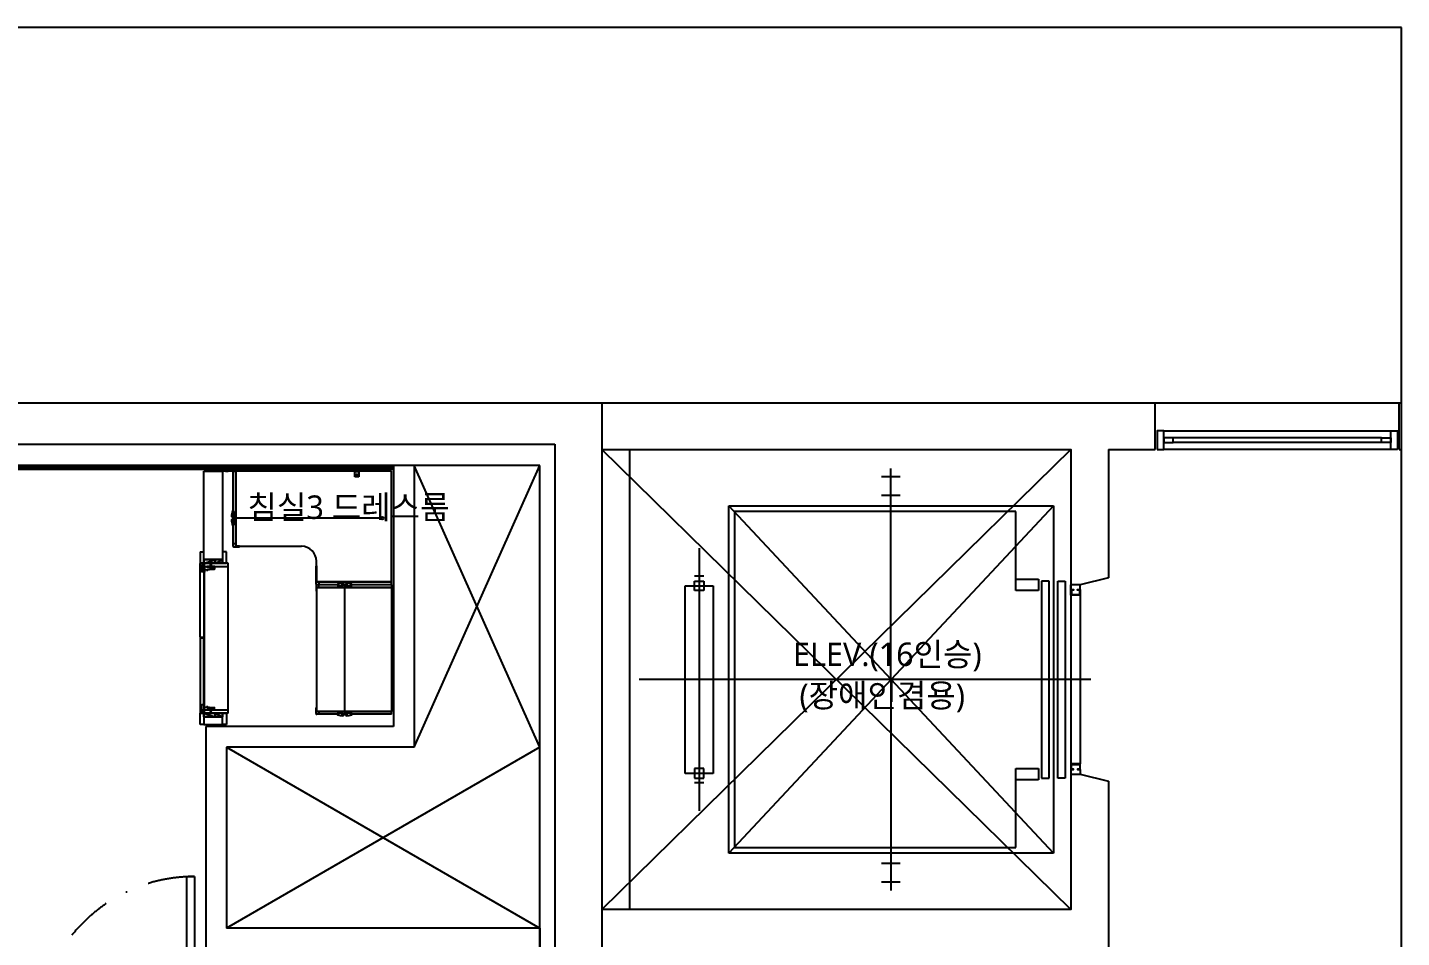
# Model space of a CAD drawing. Header units: millimetres. Extents: x -33000 to 294000, y 0 to 42408.
# Drawn here: x 54876 to 62198, y 20625 to 25475 of the extents above; entities that cross this region are included whole.
import ezdxf
from ezdxf.enums import TextEntityAlignment as Align

# ---------------------------------------------------------------- set-up
doc = ezdxf.new("R2010")
doc.units = ezdxf.units.MM
doc.header["$LTSCALE"] = 50
doc.linetypes.add('DASHDOTX2', pattern=[2, 1, -0.5, 0, -0.5])
doc.layers.add('arch', color=8, linetype='Continuous')
doc.layers.add('실명', color=9, linetype='Continuous')
doc.styles.add('FORTELINE', font='malgun.ttf')

msp = doc.modelspace()

# ---------------------------------------------------------------- linework, layer by layer
at = {"layer": 'arch'}
for p, q in [((62198.3, 25474.6), (47606.2, 25474.6)), ((62198.3, 7285.8), (62198.3, 25474.6)), ((52076.2, 23474.6), (57936.2, 23474.6)), ((57936.2, 23474.6), (60886.2, 23474.6)), ((57936.2, 23474.6), (57936.2, 17364.6)), ((60886.2, 23224.6), (60886.2, 23474.6)), ((60886.2, 23474.6), (62186.2, 23474.6)), ((62186.2, 23474.6), (62198.3, 23474.6)), ((62186.2, 23224.6), (62186.2, 23474.6)), ((60886.2, 23224.6), (60886.2, 23324.6)), ((60931.2, 23324.6), (62141.2, 23324.6)), ((62091.2, 23287.1), (60981.2, 23287.1)), ((62186.2, 23224.6), (62186.2, 23324.6)), ((52296.2, 23254.6), (57686.2, 23254.6)), ((57686.2, 23254.6), (57686.2, 17464.6)), ((57936.2, 23224.6), (60436.2, 23224.6)), ((60436.2, 23224.6), (57936.2, 20774.6)), ((60436.2, 20774.6), (57936.2, 23224.6)), ((60436.2, 23224.6), (60436.2, 22504.6)), ((60636.2, 23224.6), (60636.2, 22542.1)), ((60636.2, 23224.6), (60886.2, 23224.6)), ((62141.2, 23224.6), (60931.2, 23224.6)), ((62091.2, 23262.1), (60981.2, 23262.1)), ((62186.2, 23224.6), (62198.3, 23224.6)), ((57606.2, 23139.6), (52411.2, 23139.6)), ((56826.2, 23139.6), (56826.2, 21749.6)), ((56936.2, 21639.6), (57606.2, 23139.6)), ((57606.2, 21639.6), (56936.2, 23139.6)), ((56936.2, 23139.6), (56936.2, 21639.6)), ((57606.2, 17384.6), (57606.2, 23139.6)), ((56826.2, 23129.6), (52421.2, 23129.6)), ((56826.2, 23119.6), (52431.2, 23119.6)), ((55816.2, 22639.6), (55816.2, 23109.6)), ((55816.2, 23109.6), (55916.2, 23109.6)), ((55916.2, 23109.6), (55916.2, 22639.6)), ((55931.2, 23109.6), (55916.2, 23109.6)), ((55986.2, 23109.6), (55916.2, 23109.6)), ((55931.2, 23109.6), (55946.2, 23109.6)), ((56816.2, 23109.6), (55946.2, 23109.6)), ((55971.2, 23109.6), (55971.2, 22899.6)), ((55971.2, 23109.6), (55986.2, 23109.6)), ((55986.2, 22714.6), (55986.2, 23109.6)), ((55986.2, 23109.6), (55986.2, 22709.6)), ((56621.3, 23079.6), (56621.3, 23109.6)), ((56641.3, 23109.6), (56621.3, 23109.6)), ((56621.3, 23107.6), (56641.3, 23107.6)), ((56641.3, 23079.6), (56621.3, 23079.6)), ((56641.3, 23109.6), (56641.3, 23079.6)), ((56816.2, 22519.6), (56816.2, 23109.6)), ((59527.1, 23079.6), (59427.1, 23079.6)), ((59477.1, 21999.6), (59477.1, 23124.6)), ((58613.2, 21074.6), (58613.2, 22924.6)), ((58613.2, 22924.6), (60343.2, 22924.6)), ((60343.2, 22924.6), (58613.2, 21074.6)), ((60343.2, 21074.6), (58613.2, 22924.6)), ((59527.1, 22979.6), (59427.1, 22979.6)), ((60343.2, 22924.6), (60343.2, 21074.6)), ((55964.5, 22868.1), (55963.7, 22868.1)), ((55963.7, 22851.1), (55964.5, 22851.1)), ((55964.4, 22872.6), (55978, 22872.6)), ((55964.4, 22846.6), (55978, 22846.6)), ((55970.5, 22871.6), (55965, 22871.6)), ((55965, 22871.6), (55965, 22868.6)), ((55965, 22850.6), (55965, 22847.6)), ((55965, 22847.6), (55970.5, 22847.6)), ((55970.5, 22847.6), (55970.5, 22871.6)), ((55977.4, 22871.6), (55972, 22871.6)), ((55972, 22871.6), (55972, 22847.6)), ((56766.2, 22859.6), (55972, 22859.6)), ((55972, 22847.6), (55977.4, 22847.6)), ((55977.4, 22868.6), (55977.4, 22871.6)), ((55977.4, 22847.6), (55977.4, 22850.6)), ((55978.7, 22868.1), (55977.9, 22868.1)), ((55977.9, 22851.1), (55978.7, 22851.1)), ((60143.2, 22894.6), (58643.2, 22894.6)), ((58643.2, 22894.6), (58643.2, 21104.6)), ((60143.2, 22474.6), (60143.2, 22894.6)), ((55971.2, 22819.6), (55971.2, 22711.6)), ((55971.2, 22722.6), (55971.2, 22711.6)), ((55986.2, 22722.6), (55971.2, 22722.6)), ((55975.2, 22707.6), (56006, 22707.6)), ((55986.2, 22709.6), (55986.2, 22722.6)), ((55986.2, 22709.6), (56336.2, 22709.6)), ((56006.2, 22709.6), (55986.2, 22709.6)), ((56006, 22707.6), (56006.2, 22709.6)), ((58456, 22699.6), (58456, 21299.6)), ((55796.2, 22679.6), (55796.2, 22619.6)), ((55796.2, 22679.6), (55816.2, 22679.6)), ((55816.2, 22619.6), (55816.2, 22679.6)), ((55916.2, 22639.6), (55816.2, 22639.6)), ((55876.8, 22637.6), (55816.2, 22637.6)), ((55816.2, 22637.6), (55816.2, 22619.6)), ((55816.2, 22619.6), (55876.8, 22637.6)), ((55916.2, 22637.6), (55816.2, 22637.6)), ((55876.8, 22619.6), (55876.8, 22637.6)), ((55916.2, 22637.6), (55876.8, 22637.6)), ((55876.8, 22637.6), (55876.8, 22619.6)), ((55876.8, 22619.6), (55916.2, 22637.6)), ((55936.2, 22679.6), (55916.2, 22679.6)), ((55916.2, 22679.6), (55916.2, 22619.6)), ((55916.2, 22619.6), (55916.2, 22637.6)), ((55936.2, 22619.6), (55936.2, 22679.6)), ((56416.2, 22519.6), (56416.2, 22629.6)), ((55816.2, 22619.6), (55796.2, 22619.6)), ((55796.2, 22224.2), (55796.2, 22617.6)), ((55796.2, 22617.6), (55816.2, 22617.6)), ((55804.2, 22606.5), (55804.2, 22575.5)), ((55816.2, 22608.5), (55806.2, 22608.5)), ((55816.2, 22573.5), (55806.2, 22573.5)), ((55809.6, 22603.5), (55812.7, 22606.6)), ((55811, 22602.1), (55814.1, 22605.2)), ((55816.2, 22619.6), (55876.8, 22619.6)), ((55816.2, 22617.6), (55816.2, 22224.2)), ((55816.2, 22570.5), (55816.2, 22608.5)), ((55816.2, 22595.5), (55817.7, 22595.5)), ((55816.2, 22570.5), (55817.7, 22570.5)), ((55818, 22599.3), (55816.5, 22595.5)), ((55946.2, 22619.6), (55818.2, 22619.6)), ((55818.2, 22619.6), (55818.2, 21819.6)), ((55818.2, 22601.6), (55946.2, 22601.6)), ((55818.2, 21837.6), (55818.2, 22601.6)), ((55818.7, 22594.5), (55818.7, 22571.5)), ((55819.8, 22584.9), (55818.7, 22585.6)), ((55819.8, 22584.9), (55873.1, 22588.4)), ((55833.8, 22600.5), (55819.9, 22600.5)), ((55829.7, 22585.6), (55829.9, 22582.6)), ((55829.8, 22584.6), (55836.7, 22585)), ((55829.8, 22583.6), (55836.8, 22584)), ((55829.9, 22582.6), (55832.9, 22582.8)), ((55835.2, 22601.5), (55832.2, 22601.5)), ((55832.2, 22601.5), (55832.2, 22600.5)), ((55832.9, 22583.3), (55832.9, 22582.8)), ((55832.9, 22583.3), (55833.8, 22583.3)), ((55874.2, 22601.5), (55833.2, 22601.5)), ((55833.8, 22600.5), (55833.8, 22598)), ((55833.8, 22583.3), (55833.9, 22582.8)), ((55833.9, 22582.8), (55836.9, 22583)), ((55835.8, 22600.5), (55835.8, 22597.5)), ((55835.8, 22596), (55873.6, 22596)), ((55836.3, 22597), (55868.1, 22597)), ((55836.7, 22586), (55836.9, 22583)), ((55841.8, 22600), (55841.8, 22600.5)), ((55844.3, 22598), (55862.1, 22598)), ((55848.3, 22600), (55848.3, 22599.6)), ((55848.8, 22600.5), (55857.6, 22600.5)), ((55848.8, 22599.1), (55857.6, 22599.1)), ((55850.9, 22600.5), (55851.6, 22601.6)), ((55855.2, 22611.5), (55851.2, 22610.7)), ((55851.2, 22610.7), (55851.6, 22610.9)), ((55851.6, 22610.3), (55851.2, 22610.7)), ((55855.2, 22609.2), (55851.2, 22608.4)), ((55851.2, 22608.4), (55851.6, 22608.6)), ((55851.6, 22607.9), (55851.2, 22608.4)), ((55855.2, 22606.8), (55851.2, 22606)), ((55851.2, 22606), (55851.6, 22606.2)), ((55851.6, 22605.6), (55851.2, 22606)), ((55855.2, 22604.5), (55851.2, 22603.7)), ((55851.2, 22603.7), (55851.6, 22603.9)), ((55851.6, 22603.3), (55851.2, 22603.7)), ((55851.6, 22610.9), (55852.2, 22612.7)), ((55854.9, 22611.9), (55851.6, 22610.9)), ((55854.9, 22611.2), (55851.6, 22610.3)), ((55851.6, 22610.3), (55851.6, 22608.6)), ((55854.9, 22609.6), (55851.6, 22608.6)), ((55854.9, 22608.9), (55851.6, 22607.9)), ((55851.6, 22607.9), (55851.6, 22606.2)), ((55854.9, 22607.2), (55851.6, 22606.2)), ((55854.9, 22606.5), (55851.6, 22605.6)), ((55851.6, 22605.6), (55851.6, 22603.9)), ((55854.9, 22604.9), (55851.6, 22603.9)), ((55854.9, 22604.2), (55851.6, 22603.3)), ((55851.6, 22603.3), (55851.6, 22601.6)), ((55854.9, 22602.6), (55851.6, 22601.6)), ((55855.2, 22602.1), (55851.6, 22601.6)), ((55851.6, 22601.6), (55854.9, 22601.9)), ((55854.5, 22613.6), (55851.9, 22613.2)), ((55851.9, 22613.2), (55852.2, 22613.4)), ((55852.2, 22612.7), (55851.9, 22613.2)), ((55854.2, 22614), (55852.2, 22613.4)), ((55854.2, 22613.3), (55852.2, 22612.7)), ((55852.5, 22613.5), (55853.2, 22615.5)), ((55853.9, 22613.9), (55853.2, 22615.5)), ((55854.2, 22614), (55854.5, 22613.6)), ((55854.5, 22613.6), (55854.2, 22613.3)), ((55854.9, 22611.9), (55854.2, 22613.3)), ((55854.9, 22611.9), (55855.2, 22611.5)), ((55855.2, 22611.5), (55854.9, 22611.2)), ((55854.9, 22611.2), (55854.9, 22609.6)), ((55854.9, 22609.6), (55855.2, 22609.2)), ((55855.2, 22609.2), (55854.9, 22608.9)), ((55854.9, 22608.9), (55854.9, 22607.2)), ((55854.9, 22607.2), (55855.2, 22606.8)), ((55855.2, 22606.8), (55854.9, 22606.5)), ((55854.9, 22606.5), (55854.9, 22604.9)), ((55854.9, 22604.9), (55855.2, 22604.5)), ((55855.2, 22604.5), (55854.9, 22604.2)), ((55854.9, 22604.2), (55854.9, 22602.6)), ((55854.9, 22602.6), (55855.2, 22602.1)), ((55855.2, 22602.1), (55854.9, 22601.9)), ((55854.9, 22601.9), (55854.9, 22601.6)), ((55855.5, 22600.5), (55854.9, 22601.6)), ((55858.1, 22600), (55858.1, 22599.6)), ((55864.6, 22600), (55864.6, 22600.5)), ((55869.3, 22598.4), (55868.8, 22597.5)), ((55869.3, 22598.4), (55871.9, 22597.9)), ((55873.2, 22600.5), (55872.6, 22597.7)), ((55873.6, 22596), (55873.6, 22588.9)), ((55876.8, 22619.6), (55916.2, 22619.6)), ((55916.2, 22619.6), (55936.2, 22619.6)), ((55946.2, 21819.6), (55946.2, 22619.6)), ((55946.2, 21837.6), (55946.2, 22601.6)), ((56414.2, 22604.3), (56416.2, 22604.6)), ((56414.2, 22508.6), (56414.2, 22604.3)), ((56416.2, 22604.6), (56416.2, 22519.6)), ((56414.2, 22500.6), (56414.2, 22469.9)), ((56816.2, 22519.6), (56416.2, 22519.6)), ((56416.2, 22519.6), (56429.2, 22519.6)), ((56816.2, 22489.6), (56416.2, 22489.6)), ((56416.2, 22469.6), (56416.2, 22489.6)), ((56416.2, 22489.6), (56429.2, 22489.6)), ((56416.2, 22489.6), (56416.2, 21829.6)), ((56526.2, 22504.6), (56418.2, 22504.6)), ((56429.2, 22504.6), (56418.2, 22504.6)), ((56421.2, 22519.6), (56816.2, 22519.6)), ((56421.2, 22489.6), (56816.2, 22489.6)), ((56429.2, 22519.6), (56429.2, 22504.6)), ((56429.2, 22489.6), (56429.2, 22504.6)), ((56553.2, 22497.8), (56553.2, 22511.4)), ((56554.2, 22505.4), (56554.2, 22510.8)), ((56554.2, 22510.8), (56557.2, 22510.8)), ((56578.2, 22505.4), (56554.2, 22505.4)), ((56554.2, 22498.4), (56554.2, 22503.9)), ((56554.2, 22503.9), (56578.2, 22503.9)), ((56557.2, 22498.4), (56554.2, 22498.4)), ((56557.7, 22511.3), (56557.7, 22512.1)), ((56557.7, 22497.1), (56557.7, 22497.9)), ((56566.2, 22503.9), (56566.2, 21815.4)), ((56574.7, 22512.1), (56574.7, 22511.3)), ((56574.7, 22497.9), (56574.7, 22497.1)), ((56575.2, 22510.8), (56578.2, 22510.8)), ((56578.2, 22498.4), (56575.2, 22498.4)), ((56578.2, 22510.8), (56578.2, 22505.4)), ((56578.2, 22503.9), (56578.2, 22498.4)), ((56579.2, 22497.8), (56579.2, 22511.4)), ((56816.2, 22504.6), (56606.2, 22504.6)), ((56816.2, 22504.6), (56816.2, 22519.6)), ((56816.2, 22504.6), (56816.2, 22489.6)), ((56816.2, 22489.6), (56816.2, 21829.6)), ((58381, 21499.6), (58381, 22499.6)), ((58381, 22499.6), (58531, 22499.6)), ((58481, 22549.6), (58431, 22549.6)), ((58431, 22474.6), (58431, 22524.6)), ((58431, 22524.6), (58481, 22524.6)), ((58481, 22524.6), (58481, 22474.6)), ((58531, 22499.6), (58531, 21499.6)), ((60143.2, 22534.6), (60263.2, 22534.6)), ((60263.2, 22534.6), (60263.2, 22474.6)), ((60280.2, 22524.6), (60280.2, 21474.6)), ((60320.2, 22524.6), (60280.2, 22524.6)), ((60320.2, 21474.6), (60320.2, 22524.6)), ((60366.2, 21474.6), (60366.2, 22524.6)), ((60366.2, 22524.6), (60406.2, 22524.6)), ((60406.2, 22524.6), (60406.2, 21474.6)), ((60436.2, 22479.6), (60436.2, 22504.6)), ((60486.2, 22504.6), (60436.2, 22504.6)), ((60636.2, 22542.1), (60486.2, 22504.6)), ((60486.2, 22479.6), (60486.2, 22504.6)), ((56414.2, 22469.9), (56416.2, 22469.6)), ((58481, 22474.6), (58431, 22474.6)), ((60263.2, 22474.6), (60143.2, 22474.6)), ((60436.2, 22449.6), (60436.2, 21549.6)), ((60486.2, 22449.6), (60486.2, 21549.6)), ((55816.2, 22224.2), (55796.2, 22224.2)), ((55796.2, 22220.2), (55796.2, 21821.6)), ((55816.2, 22220.2), (55796.2, 22220.2)), ((55816.2, 21821.6), (55816.2, 22220.2)), ((60543.2, 21999.6), (58136.2, 21999.6)), ((59477.1, 21999.6), (59477.1, 20874.6)), ((55796.2, 21821.6), (55816.2, 21821.6)), ((55804.2, 21832.5), (55804.2, 21863.5)), ((55816.2, 21865.5), (55806.2, 21865.5)), ((55816.2, 21830.5), (55806.2, 21830.5)), ((55809.6, 21835.5), (55812.7, 21832.4)), ((55811, 21836.9), (55814.1, 21833.8)), ((55816.2, 21868.5), (55817.7, 21868.5)), ((55816.2, 21868.5), (55816.2, 21830.5)), ((55816.2, 21843.5), (55817.7, 21843.5)), ((55818, 21839.7), (55816.5, 21843.5)), ((55818.2, 21837.6), (55946.2, 21837.6)), ((55818.7, 21844.5), (55818.7, 21867.5)), ((55819.8, 21854.1), (55818.7, 21853.4)), ((55819.8, 21854.1), (55873.1, 21850.7)), ((55833.8, 21838.5), (55819.9, 21838.5)), ((55829.7, 21853.5), (55829.9, 21856.5)), ((55829.8, 21855.5), (55836.8, 21855)), ((55829.8, 21854.5), (55836.7, 21854)), ((55829.9, 21856.5), (55832.9, 21856.3)), ((55832.2, 21837.5), (55832.2, 21838.5)), ((55835.2, 21837.5), (55832.2, 21837.5)), ((55832.9, 21855.8), (55832.9, 21856.3)), ((55832.9, 21855.8), (55833.8, 21855.7)), ((55874.2, 21837.5), (55833.2, 21837.5)), ((55833.8, 21855.7), (55833.9, 21856.2)), ((55833.8, 21838.5), (55833.8, 21841)), ((55833.9, 21856.2), (55836.9, 21856)), ((55835.8, 21843), (55873.6, 21843)), ((55835.8, 21838.5), (55835.8, 21841.5)), ((55836.3, 21842), (55868.1, 21842)), ((55836.7, 21853), (55836.9, 21856)), ((55841.8, 21839), (55841.8, 21838.5)), ((55844.3, 21841), (55862.1, 21841)), ((55848.3, 21839), (55848.3, 21839.4)), ((55848.8, 21839.9), (55857.6, 21839.9)), ((55848.8, 21838.5), (55857.6, 21838.5)), ((55850.9, 21838.5), (55851.6, 21837.4)), ((55851.6, 21835.7), (55851.2, 21835.3)), ((55851.2, 21835.3), (55851.6, 21835.1)), ((55855.2, 21834.5), (55851.2, 21835.3)), ((55851.6, 21833.4), (55851.2, 21833)), ((55851.2, 21833), (55851.6, 21832.8)), ((55855.2, 21832.2), (55851.2, 21833)), ((55851.6, 21831.1), (55851.2, 21830.7)), ((55851.2, 21830.7), (55851.6, 21830.4)), ((55855.2, 21829.9), (55851.2, 21830.7)), ((55851.6, 21828.8), (55851.2, 21828.4)), ((55851.2, 21828.4), (55851.6, 21828.1)), ((55855.2, 21827.5), (55851.2, 21828.4)), ((55854.9, 21836.5), (55851.6, 21837.4)), ((55851.6, 21835.7), (55851.6, 21837.4)), ((55851.6, 21837.4), (55854.9, 21837.1)), ((55855.2, 21836.9), (55851.6, 21837.4)), ((55854.9, 21834.8), (55851.6, 21835.7)), ((55854.9, 21834.1), (55851.6, 21835.1)), ((55851.6, 21833.4), (55851.6, 21835.1)), ((55854.9, 21832.5), (55851.6, 21833.4)), ((55854.9, 21831.8), (55851.6, 21832.8)), ((55851.6, 21831.1), (55851.6, 21832.8)), ((55854.9, 21830.1), (55851.6, 21831.1)), ((55854.9, 21829.4), (55851.6, 21830.4)), ((55851.6, 21828.8), (55851.6, 21830.4)), ((55854.9, 21827.8), (55851.6, 21828.8)), ((55854.9, 21827.1), (55851.6, 21828.1)), ((55851.6, 21828.1), (55852.2, 21826.3)), ((55852.2, 21826.3), (55851.9, 21825.9)), ((55851.9, 21825.9), (55852.2, 21825.6)), ((55854.5, 21825.4), (55851.9, 21825.8)), ((55854.2, 21825.7), (55852.2, 21826.3)), ((55854.2, 21825), (55852.2, 21825.6)), ((55852.5, 21825.5), (55853.2, 21823.5)), ((55853.9, 21825.1), (55853.2, 21823.5)), ((55854.9, 21827.1), (55854.2, 21825.7)), ((55854.5, 21825.4), (55854.2, 21825.7)), ((55854.2, 21825), (55854.5, 21825.4)), ((55855.5, 21838.5), (55854.9, 21837.4)), ((55854.9, 21837.1), (55854.9, 21837.4)), ((55855.2, 21836.9), (55854.9, 21837.1)), ((55854.9, 21836.5), (55855.2, 21836.9)), ((55854.9, 21834.8), (55854.9, 21836.5)), ((55855.2, 21834.5), (55854.9, 21834.8)), ((55854.9, 21834.1), (55855.2, 21834.5)), ((55854.9, 21832.5), (55854.9, 21834.1)), ((55855.2, 21832.2), (55854.9, 21832.5)), ((55854.9, 21831.8), (55855.2, 21832.2)), ((55854.9, 21830.1), (55854.9, 21831.8)), ((55855.2, 21829.9), (55854.9, 21830.1)), ((55854.9, 21829.4), (55855.2, 21829.9)), ((55854.9, 21827.8), (55854.9, 21829.4)), ((55855.2, 21827.5), (55854.9, 21827.8)), ((55854.9, 21827.1), (55855.2, 21827.5)), ((55858.1, 21839), (55858.1, 21839.4)), ((55864.6, 21839), (55864.6, 21838.5)), ((55869.3, 21840.6), (55868.8, 21841.5)), ((55869.3, 21840.6), (55871.9, 21841.1)), ((55873.2, 21838.5), (55872.6, 21841.3)), ((55873.6, 21843.1), (55873.6, 21850.2)), ((56414.2, 21849.3), (56416.2, 21849.6)), ((56414.2, 21818.6), (56414.2, 21849.3)), ((56416.2, 21849.6), (56416.2, 21829.6)), ((56816.2, 21829.6), (56416.2, 21829.6)), ((56416.2, 21829.6), (56429.2, 21829.6)), ((56421.2, 21829.6), (56816.2, 21829.6)), ((56429.2, 21829.6), (56429.2, 21814.6)), ((56553.2, 21807.8), (56553.2, 21821.4)), ((56554.2, 21815.4), (56554.2, 21820.8)), ((56554.2, 21820.8), (56557.2, 21820.8)), ((56557.7, 21821.3), (56557.7, 21822.1)), ((56574.7, 21822.1), (56574.7, 21821.3)), ((56575.2, 21820.8), (56578.2, 21820.8)), ((56578.2, 21820.8), (56578.2, 21815.4)), ((56579.2, 21807.8), (56579.2, 21821.4)), ((56816.2, 21814.6), (56816.2, 21829.6)), ((55816.2, 21819.6), (55796.2, 21819.6)), ((55796.2, 21819.6), (55816.2, 21819.6)), ((55796.2, 21759.6), (55796.2, 21819.6)), ((55816.2, 21759.6), (55796.2, 21759.6)), ((55816.2, 21801.6), (55816.2, 21819.6)), ((55816.2, 21819.6), (55876.8, 21819.6)), ((55816.2, 21819.6), (55876.8, 21801.6)), ((55816.2, 21819.6), (55816.2, 21759.6)), ((55876.8, 21801.6), (55816.2, 21801.6)), ((55916.2, 21799.6), (55816.2, 21799.6)), ((55816.2, 21799.6), (55816.2, 21759.6)), ((55816.2, 21759.6), (55916.2, 21759.6)), ((55946.2, 21819.6), (55818.2, 21819.6)), ((55826.2, 21749.6), (55826.2, 19104.6)), ((56826.2, 21749.6), (55826.2, 21749.6)), ((55876.8, 21819.6), (55876.8, 21801.6)), ((55876.8, 21801.6), (55876.8, 21819.6)), ((55876.8, 21819.6), (55916.2, 21819.6)), ((55876.8, 21819.6), (55916.2, 21801.6)), ((55916.2, 21801.6), (55876.8, 21801.6)), ((55916.2, 21759.6), (55916.2, 21819.6)), ((55916.2, 21819.6), (55936.2, 21819.6)), ((55916.2, 21819.6), (55916.2, 21801.6)), ((55916.2, 21759.6), (55916.2, 21799.6)), ((55936.2, 21759.6), (55916.2, 21759.6)), ((55936.2, 21819.6), (55936.2, 21759.6)), ((56526.2, 21814.6), (56418.2, 21814.6)), ((56429.2, 21814.6), (56418.2, 21814.6)), ((56578.2, 21815.4), (56554.2, 21815.4)), ((56554.2, 21808.4), (56554.2, 21813.9)), ((56554.2, 21813.9), (56578.2, 21813.9)), ((56557.2, 21808.4), (56554.2, 21808.4)), ((56557.7, 21807.1), (56557.7, 21807.9)), ((56574.7, 21807.9), (56574.7, 21807.1)), ((56578.2, 21808.4), (56575.2, 21808.4)), ((56578.2, 21813.9), (56578.2, 21808.4)), ((56816.2, 21814.6), (56606.2, 21814.6)), ((55936.2, 21639.6), (57606.2, 20674.6)), ((57606.2, 21639.6), (55936.2, 20674.6)), ((55936.2, 21639.6), (55936.2, 20674.6)), ((56936.2, 21639.6), (55936.2, 21639.6)), ((58531, 21499.6), (58381, 21499.6)), ((58481, 21524.6), (58431, 21524.6)), ((58431, 21524.6), (58431, 21474.6)), ((58431, 21474.6), (58481, 21474.6)), ((58481, 21474.6), (58481, 21524.6)), ((60143.2, 21104.6), (60143.2, 21524.6)), ((60143.2, 21524.6), (60263.2, 21524.6)), ((60263.2, 21464.6), (60143.2, 21464.6)), ((60263.2, 21524.6), (60263.2, 21464.6)), ((60280.2, 21474.6), (60320.2, 21474.6)), ((60406.2, 21474.6), (60366.2, 21474.6)), ((60436.2, 21519.6), (60436.2, 21494.6)), ((60436.2, 21494.6), (60436.2, 20774.6)), ((60436.2, 21494.6), (60486.2, 21494.6)), ((60486.2, 21519.6), (60486.2, 21494.6)), ((60486.2, 21494.6), (60636.2, 21457.1)), ((60636.2, 21457.1), (60636.2, 20574.6)), ((58481, 21449.6), (58431, 21449.6)), ((58643.2, 21104.6), (60143.2, 21104.6)), ((60343.2, 21074.6), (58613.2, 21074.6)), ((59527.1, 21019.6), (59427.1, 21019.6)), ((59527.1, 20919.6), (59427.1, 20919.6)), ((60436.2, 20774.6), (57936.2, 20774.6)), ((57606.2, 20674.6), (55936.2, 20674.6)), ((57606.2, 20674.6), (57606.2, 18194.6))]:
    msp.add_line(p, q, dxfattribs=at)
at = {"layer": 'arch', "linetype": 'Continuous'}
for p, q in [((55833.2, 22600.5), (55832.2, 22601.5)), ((55832.8, 22600.5), (55832.2, 22601.1)), ((55832.3, 22600.5), (55832.2, 22600.6)), ((55833.6, 22600.5), (55832.6, 22601.5)), ((55834.1, 22600.5), (55833.1, 22601.5)), ((55834.5, 22600.5), (55833.5, 22601.5)), ((55835, 22600.5), (55834, 22601.5)), ((55835.4, 22600.5), (55834.4, 22601.5)), ((55835.9, 22600.5), (55834.9, 22601.5)), ((55836.3, 22600.5), (55835.3, 22601.5)), ((55836.8, 22600.5), (55835.8, 22601.5)), ((55837.2, 22600.5), (55836.2, 22601.5)), ((55837.7, 22600.5), (55836.7, 22601.5)), ((55838.1, 22600.5), (55837.1, 22601.5)), ((55838.6, 22600.5), (55837.6, 22601.5)), ((55839, 22600.5), (55838, 22601.5)), ((55839.5, 22600.5), (55838.5, 22601.5)), ((55839.9, 22600.5), (55838.9, 22601.5)), ((55840.4, 22600.5), (55839.4, 22601.5)), ((55840.8, 22600.5), (55839.8, 22601.5)), ((55841.3, 22600.5), (55840.3, 22601.5)), ((55841.7, 22600.5), (55840.7, 22601.5)), ((55842.2, 22600.5), (55841.2, 22601.5)), ((55842.6, 22600.5), (55841.6, 22601.5)), ((55843.1, 22600.5), (55842.1, 22601.5)), ((55843.5, 22600.5), (55842.5, 22601.5)), ((55844, 22600.5), (55843, 22601.5)), ((55844.4, 22600.5), (55843.4, 22601.5)), ((55844.9, 22600.5), (55843.9, 22601.5)), ((55845.3, 22600.5), (55844.3, 22601.5)), ((55845.8, 22600.5), (55844.8, 22601.5)), ((55846.2, 22600.5), (55845.2, 22601.5)), ((55846.7, 22600.5), (55845.7, 22601.5)), ((55847.1, 22600.5), (55846.1, 22601.5)), ((55847.6, 22600.5), (55846.6, 22601.5)), ((55848, 22600.5), (55847, 22601.5)), ((55848.5, 22600.5), (55847.5, 22601.5)), ((55848.9, 22600.5), (55847.9, 22601.5)), ((55849.4, 22600.5), (55848.4, 22601.5)), ((55849.8, 22600.5), (55848.8, 22601.5)), ((55850.3, 22600.5), (55849.3, 22601.5)), ((55850.7, 22600.5), (55849.7, 22601.5)), ((55851.2, 22600.5), (55850.2, 22601.5)), ((55851.6, 22600.5), (55850.6, 22601.5)), ((55852.1, 22600.5), (55851.1, 22601.5)), ((55852.5, 22600.5), (55851.5, 22601.5)), ((55853, 22600.5), (55852, 22601.5)), ((55853.2, 22600.7), (55852.4, 22601.5)), ((55853.2, 22601.2), (55852.9, 22601.5)), ((55853.9, 22600.5), (55853.2, 22601.2)), ((55853.4, 22600.5), (55853.2, 22600.7)), ((55854.3, 22600.5), (55853.3, 22601.5)), ((55854.8, 22600.5), (55853.8, 22601.5)), ((55855.2, 22600.5), (55854.2, 22601.5)), ((55855.6, 22600.5), (55854.6, 22601.5)), ((55856.1, 22600.5), (55855.1, 22601.5)), ((55856.5, 22600.5), (55855.5, 22601.5)), ((55857, 22600.5), (55856, 22601.5)), ((55857.4, 22600.5), (55856.4, 22601.5)), ((55857.9, 22600.5), (55856.9, 22601.5)), ((55858.3, 22600.5), (55857.3, 22601.5)), ((55858.8, 22600.5), (55857.8, 22601.5)), ((55859.2, 22600.5), (55858.2, 22601.5)), ((55859.7, 22600.5), (55858.7, 22601.5)), ((55860.1, 22600.5), (55859.1, 22601.5)), ((55860.6, 22600.5), (55859.6, 22601.5)), ((55861, 22600.5), (55860, 22601.5)), ((55861.5, 22600.5), (55860.5, 22601.5)), ((55861.9, 22600.5), (55860.9, 22601.5)), ((55862.4, 22600.5), (55861.4, 22601.5)), ((55862.8, 22600.5), (55861.8, 22601.5)), ((55863.3, 22600.5), (55862.3, 22601.5)), ((55863.7, 22600.5), (55862.7, 22601.5)), ((55864.2, 22600.5), (55863.2, 22601.5)), ((55864.6, 22600.5), (55863.6, 22601.5)), ((55865.1, 22600.5), (55864.1, 22601.5)), ((55865.5, 22600.5), (55864.5, 22601.5)), ((55866, 22600.5), (55865, 22601.5)), ((55866.4, 22600.5), (55865.4, 22601.5)), ((55866.9, 22600.5), (55865.9, 22601.5)), ((55867.3, 22600.5), (55866.3, 22601.5)), ((55867.8, 22600.5), (55866.8, 22601.5)), ((55868.2, 22600.5), (55867.2, 22601.5)), ((55868.7, 22600.5), (55867.7, 22601.5)), ((55869.1, 22600.5), (55868.1, 22601.5)), ((55869.6, 22600.5), (55868.6, 22601.5)), ((55870, 22600.5), (55869, 22601.5)), ((55870.5, 22600.5), (55869.5, 22601.5)), ((55870.9, 22600.5), (55869.9, 22601.5)), ((55871.4, 22600.5), (55870.4, 22601.5)), ((55871.8, 22600.5), (55870.8, 22601.5)), ((55872.3, 22600.5), (55871.3, 22601.5)), ((55872.7, 22600.5), (55871.7, 22601.5)), ((55873.2, 22600.5), (55872.2, 22601.5)), ((55873.6, 22600.5), (55872.6, 22601.5)), ((55874, 22600.6), (55873.1, 22601.5)), ((55874.2, 22600.8), (55873.5, 22601.5)), ((55874.2, 22601.3), (55874, 22601.5)), ((55832.2, 21838.2), (55832.5, 21838.5)), ((55832.2, 21837.8), (55832.9, 21838.5)), ((55832.4, 21837.5), (55833.4, 21838.5)), ((55832.8, 21837.5), (55833.8, 21838.5)), ((55833.3, 21837.5), (55834.3, 21838.5)), ((55833.7, 21837.5), (55834.7, 21838.5)), ((55834.2, 21837.5), (55835.2, 21838.5)), ((55834.6, 21837.5), (55835.6, 21838.5)), ((55835.1, 21837.5), (55836.1, 21838.5)), ((55835.5, 21837.5), (55836.5, 21838.5)), ((55836, 21837.5), (55837, 21838.5)), ((55836.4, 21837.5), (55837.4, 21838.5)), ((55836.9, 21837.5), (55837.9, 21838.5)), ((55837.3, 21837.5), (55838.3, 21838.5)), ((55837.8, 21837.5), (55838.8, 21838.5)), ((55838.2, 21837.5), (55839.2, 21838.5)), ((55838.7, 21837.5), (55839.7, 21838.5)), ((55839.1, 21837.5), (55840.1, 21838.5)), ((55839.6, 21837.5), (55840.6, 21838.5)), ((55840, 21837.5), (55841, 21838.5)), ((55840.5, 21837.5), (55841.5, 21838.5)), ((55840.9, 21837.5), (55841.9, 21838.5)), ((55841.4, 21837.5), (55842.4, 21838.5)), ((55841.8, 21837.5), (55842.8, 21838.5)), ((55842.3, 21837.5), (55843.3, 21838.5)), ((55842.7, 21837.5), (55843.7, 21838.5)), ((55843.2, 21837.5), (55844.2, 21838.5)), ((55843.6, 21837.5), (55844.6, 21838.5)), ((55844.1, 21837.5), (55845.1, 21838.5)), ((55844.5, 21837.5), (55845.5, 21838.5)), ((55845, 21837.5), (55846, 21838.5)), ((55845.4, 21837.5), (55846.4, 21838.5)), ((55845.9, 21837.5), (55846.9, 21838.5)), ((55846.3, 21837.5), (55847.3, 21838.5)), ((55846.8, 21837.5), (55847.8, 21838.5)), ((55847.2, 21837.5), (55848.2, 21838.5)), ((55847.7, 21837.5), (55848.7, 21838.5)), ((55848.1, 21837.5), (55849.1, 21838.5)), ((55848.6, 21837.5), (55849.6, 21838.5)), ((55849, 21837.5), (55850, 21838.5)), ((55849.5, 21837.5), (55850.5, 21838.5)), ((55849.9, 21837.5), (55850.9, 21838.5)), ((55850.4, 21837.5), (55851.4, 21838.5)), ((55850.8, 21837.5), (55851.8, 21838.5)), ((55851.3, 21837.5), (55852.3, 21838.5)), ((55851.7, 21837.5), (55852.7, 21838.5)), ((55852.2, 21837.5), (55853.2, 21838.5)), ((55852.6, 21837.5), (55853.2, 21838.1)), ((55853, 21837.5), (55853.2, 21837.7)), ((55853.2, 21838.1), (55853.6, 21838.5)), ((55853.2, 21837.7), (55854, 21838.5)), ((55853.5, 21837.5), (55854.5, 21838.5)), ((55853.9, 21837.5), (55854.9, 21838.5)), ((55854.4, 21837.5), (55855.4, 21838.5)), ((55854.8, 21837.5), (55855.8, 21838.5)), ((55855.3, 21837.5), (55856.3, 21838.5)), ((55855.7, 21837.5), (55856.7, 21838.5)), ((55856.2, 21837.5), (55857.2, 21838.5)), ((55856.6, 21837.5), (55857.6, 21838.5)), ((55857.1, 21837.5), (55858.1, 21838.5)), ((55857.5, 21837.5), (55858.5, 21838.5)), ((55858, 21837.5), (55859, 21838.5)), ((55858.4, 21837.5), (55859.4, 21838.5)), ((55858.9, 21837.5), (55859.9, 21838.5)), ((55859.3, 21837.5), (55860.3, 21838.5)), ((55859.8, 21837.5), (55860.8, 21838.5)), ((55860.2, 21837.5), (55861.2, 21838.5)), ((55860.7, 21837.5), (55861.7, 21838.5)), ((55861.1, 21837.5), (55862.1, 21838.5)), ((55861.6, 21837.5), (55862.6, 21838.5)), ((55862, 21837.5), (55863, 21838.5)), ((55862.5, 21837.5), (55863.5, 21838.5)), ((55862.9, 21837.5), (55863.9, 21838.5)), ((55863.4, 21837.5), (55864.4, 21838.5)), ((55863.8, 21837.5), (55864.8, 21838.5)), ((55864.3, 21837.5), (55865.3, 21838.5)), ((55864.7, 21837.5), (55865.7, 21838.5)), ((55865.2, 21837.5), (55866.2, 21838.5)), ((55865.6, 21837.5), (55866.6, 21838.5)), ((55866.1, 21837.5), (55867.1, 21838.5)), ((55866.5, 21837.5), (55867.5, 21838.5)), ((55867, 21837.5), (55868, 21838.5)), ((55867.4, 21837.5), (55868.4, 21838.5)), ((55867.9, 21837.5), (55868.9, 21838.5)), ((55868.3, 21837.5), (55869.3, 21838.5)), ((55868.8, 21837.5), (55869.8, 21838.5)), ((55869.2, 21837.5), (55870.2, 21838.5)), ((55869.7, 21837.5), (55870.7, 21838.5)), ((55870.1, 21837.5), (55871.1, 21838.5)), ((55870.6, 21837.5), (55871.6, 21838.5)), ((55871, 21837.5), (55872, 21838.5)), ((55871.5, 21837.5), (55872.5, 21838.5)), ((55871.9, 21837.5), (55872.9, 21838.5)), ((55872.4, 21837.5), (55873.4, 21838.5)), ((55872.8, 21837.5), (55873.8, 21838.5)), ((55873.3, 21837.5), (55874.1, 21838.3)), ((55873.7, 21837.5), (55874.2, 21838)), ((55874.2, 21837.5), (55874.2, 21837.6))]:
    msp.add_line(p, q, dxfattribs=at)
at = {"layer": 'arch', "lineweight": 0}
for p, q in [((55832.2, 22600.5), (55873.7, 22600.5)), ((55874.2, 22601), (55874.2, 22601.5)), ((55832.2, 21838.5), (55873.7, 21838.5)), ((55874.2, 21838), (55874.2, 21837.5))]:
    msp.add_line(p, q, dxfattribs=at)
at = {"layer": 'arch', "ltscale": 0.2}
for p, q in [((55853.2, 22597.5), (55853.2, 22617.6)), ((55853.2, 21841.6), (55853.2, 21821.4))]:
    msp.add_line(p, q, dxfattribs=at)
at = {"layer": 'arch', "linetype": 'Continuous', "ltscale": 4}
for p, q in [((55726.2, 20109.6), (55726.2, 20949.6)), ((55726.2, 20949.6), (55766.2, 20949.6)), ((55766.2, 20949.6), (55766.2, 20109.6))]:
    msp.add_line(p, q, dxfattribs=at)
at = {"layer": 'arch', "elevation": 0}
for points in [[(60896.2, 23224.6), (60931.2, 23224.6), (60931.2, 23324.6), (60896.2, 23324.6)], [(60931.2, 23262.1), (60981.2, 23262.1), (60981.2, 23287.1), (60931.2, 23287.1)], [(62141.2, 23262.1), (62091.2, 23262.1), (62091.2, 23287.1), (62141.2, 23287.1)], [(62176.2, 23224.6), (62141.2, 23224.6), (62141.2, 23324.6), (62176.2, 23324.6)], [(58086.2, 23224.6), (60436.2, 23224.6), (60436.2, 20774.6), (58086.2, 20774.6)], [(60439.2, 22476.6), (60439.2, 22452.6), (60483.2, 22452.6), (60483.2, 22476.6), (60471.2, 22476.6), (60471.2, 22479.6), (60486.2, 22479.6), (60486.2, 22449.6), (60436.2, 22449.6), (60436.2, 22479.6), (60451.2, 22479.6), (60451.2, 22476.6)], [(60439.2, 21522.6), (60439.2, 21546.6), (60483.2, 21546.6), (60483.2, 21522.6), (60471.2, 21522.6), (60471.2, 21519.6), (60486.2, 21519.6), (60486.2, 21549.6), (60436.2, 21549.6), (60436.2, 21519.6), (60451.2, 21519.6), (60451.2, 21522.6)]]:
    msp.add_lwpolyline(points, close=True, dxfattribs=at)
at = {"layer": 'arch'}
for centre, radius in [((56631.3, 23091.6, 0), 3.25), ((56766.2, 22859.6, 0), 6.5)]:
    msp.add_circle(centre, radius, dxfattribs=at)
for centre, radius, start, end in [((56063.2, 22865.7), 100, 161.4468, 178.3506), ((55963.7, 22868.6), 0.5, 178.3506, 270), ((55963.7, 22850.6), 0.5, 90, 181.6494), ((56063.2, 22853.5), 100, 181.6494, 198.5532), ((56063.2, 22865.7), 99, 161.4468, 176.02433), ((56063.2, 22853.5), 99, 183.97567, 198.5532), ((55964.5, 22868.6), 0.5, 270, 360), ((55964.5, 22850.6), 0.5, 360, 90), ((55971.2, 22896.6), 3, 18.5532, 161.4468), ((55971.2, 22896.6), 2, 18.5532, 161.4468), ((55879.3, 22865.7), 99, 3.97567, 18.5532), ((55879.3, 22853.5), 99, 341.4468, 356.02433), ((55879.3, 22865.7), 100, 1.6494, 18.5532), ((55879.3, 22853.5), 100, 341.4468, 358.3506), ((55977.9, 22868.6), 0.5, 180, 270), ((55977.9, 22850.6), 0.5, 90, 180), ((55978.7, 22868.6), 0.5, 270, 1.6494), ((55978.7, 22850.6), 0.5, 358.3506, 90), ((55971.2, 22822.6), 3, 198.5532, 341.4468), ((55971.2, 22822.6), 2, 198.5532, 341.4468), ((55975.2, 22711.6), 4, 180, 270), ((56336.2, 22629.6), 80, 0, 90), ((56418.2, 22508.6), 4, 180, 270), ((56418.2, 22500.6), 4, 90, 180), ((56529.2, 22504.6), 3, 108.5532, 251.4468), ((56529.2, 22504.6), 2, 108.5532, 251.4468), ((56560.1, 22412.6), 100, 91.6494, 108.5532), ((56560.1, 22596.6), 100, 251.4468, 268.3506), ((56560.1, 22412.6), 99, 93.97567, 108.5532), ((56560.1, 22596.6), 99, 251.4468, 266.02433), ((56557.2, 22512.1), 0.5, 0, 91.6494), ((56557.2, 22511.3), 0.5, 270, 360), ((56557.2, 22497.9), 0.5, 0, 90), ((56557.2, 22497.1), 0.5, 268.3506, 360), ((56575.2, 22512.1), 0.5, 88.3506, 180), ((56575.2, 22511.3), 0.5, 180, 270), ((56575.2, 22497.9), 0.5, 90, 180), ((56575.2, 22497.1), 0.5, 180, 271.6494), ((56572.4, 22412.6), 100, 71.4468, 88.3506), ((56572.4, 22596.6), 100, 271.6494, 288.5532), ((56572.4, 22412.6), 99, 71.4468, 86.02433), ((56572.4, 22596.6), 99, 273.97567, 288.5532), ((56603.2, 22504.6), 2, 288.5532, 71.4468), ((56603.2, 22504.6), 3, 288.5532, 71.4468), ((56560.1, 21722.6), 100, 91.6494, 108.5532), ((56560.1, 21722.6), 99, 93.97567, 108.5532), ((56557.2, 21822.1), 0.5, 0, 91.6494), ((56557.2, 21821.3), 0.5, 270, 360), ((56575.2, 21822.1), 0.5, 88.3506, 180), ((56575.2, 21821.3), 0.5, 180, 270), ((56572.4, 21722.6), 100, 71.4468, 88.3506), ((56572.4, 21722.6), 99, 71.4468, 86.02433), ((56418.2, 21818.6), 4, 180, 270), ((56529.2, 21814.6), 3, 108.5532, 251.4468), ((56529.2, 21814.6), 2, 108.5532, 251.4468), ((56560.1, 21906.6), 100, 251.4468, 268.3506), ((56560.1, 21906.6), 99, 251.4468, 266.02433), ((56557.2, 21807.9), 0.5, 0, 90), ((56557.2, 21807.1), 0.5, 268.3506, 360), ((56575.2, 21807.9), 0.5, 90, 180), ((56575.2, 21807.1), 0.5, 180, 271.6494), ((56572.4, 21906.6), 100, 271.6494, 288.5532), ((56572.4, 21906.6), 99, 273.97567, 288.5532), ((56603.2, 21814.6), 2, 288.5532, 71.4468), ((56603.2, 21814.6), 3, 288.5532, 71.4468)]:
    msp.add_arc(centre, radius, start, end, dxfattribs=at)
at = {"layer": 'arch', "linetype": 'DASHDOTX2', "ltscale": 5}
msp.add_arc((55766.2, 20109.6), 840, 90, 180, dxfattribs=at)
at = {"layer": 'arch', "extrusion": (0, 0, -1)}
for centre, major_axis, start_param, end_param in [((55806.2, 22606.5, 0), (1.41, 1.41), 3.926991, 5.497787), ((55806.2, 22575.5, 0), (1.41, -1.41), 0.785398, 2.356194), ((55810.3, 22602.8, 0), (0.707, 0.707), 1.570796, 4.712389), ((55813.4, 22605.9, 0), (0.707, 0.707), 4.712389, 7.853982), ((55817.7, 22594.5, 0), (0.707, 0.707), 5.497787, 7.068583), ((55817.7, 22571.5, 0), (0.707, -0.707), -0.785398, 0.785398), ((55819.9, 22598.5, 0), (1.41, 1.41), 4.319071, 5.497787), ((55820.4, 22597.7, 0), (1.06, -1.06), 3.926991, 10.210176), ((55820.4, 22597.7, 0), (0.354, -0.354), 3.926991, 10.210176), ((55835.8, 22598, 0), (1.41, -1.41), 0.785398, 2.356194), ((55836.3, 22597.5, 0), (0.382, -0.382), 0.785398, 2.356194), ((55844.2, 22600.5, 0), (1.75, 1.75), 2.329331, 3.73254), ((55848.8, 22600, 0), (0.354, -0.354), 2.356194, 3.926991), ((55848.8, 22599.6, 0), (0.354, -0.354), 0.785398, 2.356194), ((55853.2, 22612, 0), (9.53, 9.53), 2.054959, 2.65743), ((55857.6, 22600, 0), (0.354, 0.354), 5.497787, 7.068583), ((55857.6, 22599.6, 0), (0.354, 0.354), 0.785398, 2.356194), ((55862.2, 22600.5, 0), (1.75, -1.75), -0.590947, 0.812262), ((55867.9, 22598, 0), (0.707, 0.707), 1.264126, 2.150912), ((55871.6, 22596, 0), (1.41, -1.41), 4.095624, 5.497787), ((55873.1, 22588.9, 0), (0.354, 0.354), 0.785398, 2.291943)]:
    msp.add_ellipse(centre, major_axis=major_axis, ratio=1, start_param=start_param, end_param=end_param, dxfattribs=at)
at = {"layer": 'arch', "lineweight": 0, "extrusion": (0, 0, -1)}
msp.add_ellipse((55873.7, 22601, 0), major_axis=(0.354, -0.354), ratio=1, start_param=-0.785398, end_param=0.785398, dxfattribs=at)
at = {"layer": 'arch'}
for centre, major_axis, start_param, end_param in [((55806.2, 21863.5, 0), (1.41, 1.41), 0.785398, 2.356194), ((55806.2, 21832.5, 0), (1.41, -1.41), 3.926991, 5.497787), ((55810.3, 21836.2, 0), (0.707, -0.707), 1.570796, 4.712389), ((55813.4, 21833.1, 0), (0.707, -0.707), 4.712389, 7.853982), ((55817.7, 21867.5, 0), (0.707, 0.707), -0.785398, 0.785398), ((55817.7, 21844.5, 0), (0.707, -0.707), 5.497787, 7.068583), ((55819.9, 21840.5, 0), (1.41, -1.41), 4.319071, 5.497787), ((55820.4, 21841.3, 0), (1.06, 1.06), 3.926991, 10.210176), ((55820.4, 21841.3, 0), (0.354, 0.354), 3.926991, 10.210176), ((55835.8, 21841, 0), (1.41, 1.41), 0.785398, 2.356194), ((55836.3, 21841.5, 0), (0.382, 0.382), 0.785398, 2.356194), ((55844.2, 21838.5, 0), (1.75, -1.75), 2.329331, 3.73254), ((55848.8, 21839.4, 0), (0.354, 0.354), 0.785398, 2.356194), ((55848.8, 21839, 0), (0.354, 0.354), 2.356194, 3.926991), ((55853.2, 21827, 0), (9.53, -9.53), 2.054959, 2.65743), ((55857.6, 21839.4, 0), (0.354, -0.354), 0.785398, 2.356194), ((55857.6, 21839, 0), (0.354, -0.354), 5.497787, 7.068583), ((55862.2, 21838.5, 0), (1.75, 1.75), -0.590947, 0.812262), ((55867.9, 21841, 0), (0.707, -0.707), 1.264126, 2.150912), ((55871.6, 21843.1, 0), (1.41, 1.41), 4.095624, 5.497787), ((55873.1, 21850.2, 0), (0.354, -0.354), 0.785398, 2.291943)]:
    msp.add_ellipse(centre, major_axis=major_axis, ratio=1, start_param=start_param, end_param=end_param, dxfattribs=at)
at = {"layer": 'arch', "lineweight": 0}
msp.add_ellipse((55873.7, 21838, 0), major_axis=(0.354, 0.354), ratio=1, start_param=-0.785398, end_param=0.785398, dxfattribs=at)

# ---------------------------------------------------------------- texts
at = {"layer": '실명', "linetype": 'ByBlock', "style": 'FORTELINE'}
for s, p in [('침실3 드레스룸', (56586.9, 22918.1, 0)), ('ELEV.(16인승)', (59458.3, 22134, 0)), ('(장애인겸용)', (59431.1, 21914.6, 0))]:
    msp.add_text(s, height=125, dxfattribs=at).set_placement(p, align=Align.MIDDLE_CENTER)

doc.saveas('drawing.dxf')
